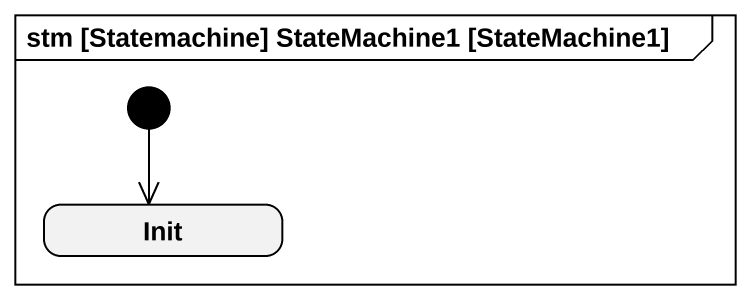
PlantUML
@startuml
mainframe stm [Statemachine] StateMachine1 [StateMachine1]
hide empty description
state Init
[*] --> Init
@enduml
